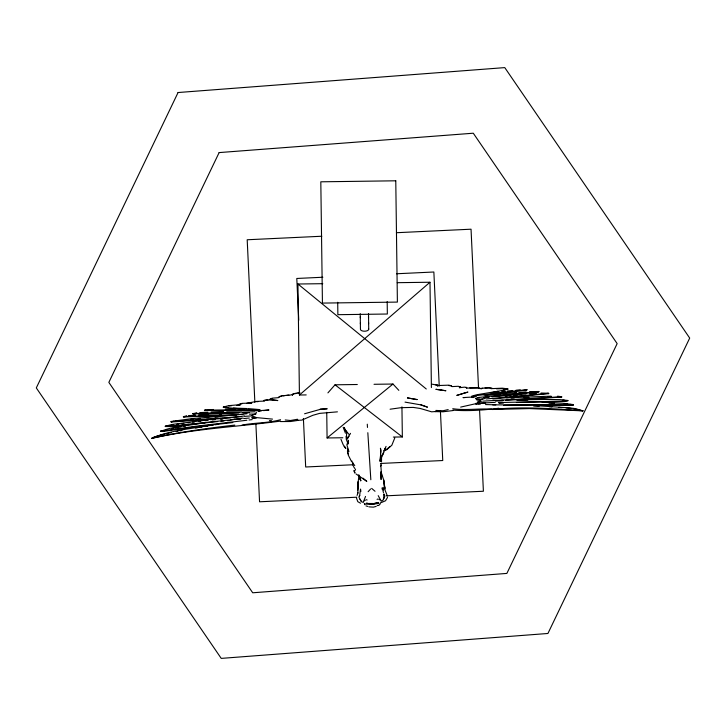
<?xml version="1.0" encoding="UTF-8"?>
<svg xmlns="http://www.w3.org/2000/svg" width="726" height="726" viewBox="0 0 726 726"><rect width="100%" height="100%" fill="white"/><g stroke="black" fill="none" stroke-linecap="round" stroke-linejoin="round"><path stroke-width="1.09" d="M357.864 493.126L357.954 483.262L358.29 488.38L358.163 487.337M358.163 487.028L357.954 483.262M354.352 471.691L354.905 472.907L354.352 471.691L355.568 469.241M364.316 503.436L364.706 504.679M382.194 489.288L382.239 487.718L383.446 492.609M357.927 484.042L358.953 475.485L360.758 480.703L359.987 477.744M346.066 436.299L346.302 439.357L347.745 443.114M357.982 482.454L358.009 481.665M380.778 452.253L380.451 448.223L380.923 450.256L380.143 461.491L380.633 454.249M346.52 435.609L346.719 431.634M347.963 444.022L347.863 442.188L347.926 443.758L348.099 442.606M380.243 460.819L380.678 457.298M348.217 441.825L348.462 440.274L346.856 444.866L348.934 451.545M380.615 466.137L380.805 465.03L381.567 475.476L381.05 479.514L380.996 474.287L381.377 477.427L381.023 475.403M359.688 495.241L360.532 489.097L360.895 491.429M352.546 462.426L353.108 465.829M347.7 448.877L347.455 451.427L348.48 454.367M380.723 466.056L381.268 464.014M384.027 450.819L387.003 449.585L389.944 446.599L386.522 449.575L391.795 445.328L394.79 437.932M365.532 496.448L363.472 501.702M357.074 495.431L357.991 492.754M380.079 503.699L380.37 502.837M387.512 497.419L385.551 500.749L381.077 502.673M386.05 446.381L382.375 455.12M383.373 499.107L384.716 496.502L384.381 494.306M384.154 497.619L382.802 500.504L381.141 501.221M567.986 400.825L562.396 401.532L516.377 402.503M359.243 495.912L358.953 497.265L360.096 499.307M383.827 452.416L380.769 459.104L381.531 457.153L381.522 461.863M269.863 399.59L272.223 398.52M256.532 412.096L255.434 413.965L252.312 415.172L252.122 415.844L256.378 417.595L272.513 419.111M349.75 434.702L350.495 433.331M349.061 435.736L347.681 438.214L349.133 435.836M239.344 404.373L239.072 404.845L240.115 405.172L236.857 405.38M503.753 405.362L537.803 404.926L570.191 405.453L573.113 405.153L573.25 404.582L564.247 403.375L542.186 402.286M573.113 405.153L570.237 404.364M384.508 449.022L384.862 448.423M359.434 496.167L359.878 495.495M381.767 455.955L382.693 454.739M246.704 403.275L256.668 401.396L264.355 401.079L264.019 400.362L266.224 399.808L277.822 400.552L269.836 399.246L272.196 398.175L278.512 397.666L279.301 396.623L281.516 395.833L291.271 394.935L293.513 393.737L299.765 392.494M348.181 451.055L347.627 451.69L347.89 454.04M379.154 505.151L379.997 504.189M327.916 392.884L335.031 384.807L357.31 384.508M368.127 491.711L370.632 488.979M322.771 283.685L297.941 284.011L299.43 395.008L429.992 282.242L431.398 387.575M364.552 500.849L365.287 500.223M326.736 412.332L327.081 437.959L392.975 384.036L398.828 390.343M234.788 425.091C206.919 428.231 179.077 432.142 151.698 438.295C168.913 430.727 189.168 428.948 207.881 425.772M278.421 397.558L279.329 396.977M264.055 400.707L268.039 400.08M377.066 499.37L378.028 498.953M292.678 394.454L293.54 394.082M480.939 388.918L482.663 388.228M158.958 435.518L152.66 437.642M378.555 505.378L377.175 505.595M161.671 430.845L160.537 431.262L163.649 431.407L195.702 426.77L232.837 422.559M297.542 419.247L290.464 420.508L285.2 419.982M384.054 450.311L385.733 449.73M166.463 426.144L165.247 426.534L170.882 426.525L217.709 421.543M224.588 406.614L223.318 407.386L243.809 409.074M280.109 396.632L281.543 396.187M477.454 401.968L479.323 401.396M476.365 404.237L480.14 403.175L495.25 402.349M304.584 413.766L320.629 409.255L327.19 408.783L320.121 409.192M280.59 421.098C237.711 426.788 194.114 428.667 151.707 438.395M376.204 506.394L373.391 507.138L368.89 506.857M167.407 425.899L169.285 425.427M159.992 435.255L165.147 433.957M298.522 420.318L290.563 421.516L280.436 421.57M294.538 393.819L296.29 393.392M280.545 419.701C267.939 423.24 254.744 422.641 241.985 425.1M448.178 409.582L443.023 410.762L435.836 410.426M490.994 392.802L507.955 389.209L506.594 388.61L496.466 388.8M166.163 433.74L171.272 432.651M363.336 502.356L361.602 501.857L360.631 500.659M174.077 421.134L170.955 422.051L230.441 417.958M378.636 503.472L371.331 504.398L364.86 504.025M390.08 409.21L401.106 407.676L413.185 407.404L420.209 408.457L431.643 411.824L437.896 411.333M374.498 503.3L378.355 502.483L373.355 504.08L366.258 503.263L368.028 503.417M176.1 431.671L178.006 431.289M179.957 430.899L181.908 430.518M460.647 407.105L476.465 403.547L480.458 401.26L480.185 400.625L476.937 399.826L475.612 398.111L476.356 399.182M171.499 428.676L173.677 428.249M582.924 410.762C552.858 408.593 522.321 406.351 492.346 409.5L529.535 408.584L582.933 410.862L575.319 408.593L568.984 407.83L533.574 405.507M503.436 389.862L507.937 388.864L502.283 388.174L490.985 388.664L491.974 388.201L488.807 387.602L479.16 388.537L479.169 387.811L477.998 387.539L466.446 388.174L466.682 387.421L464.431 387.149L459.295 387.738L460.783 387.058L458.306 386.286L451.971 386.595L451.064 385.66L448.759 385.161L438.976 385.506L432.206 384.19M240.869 403.937L242.13 403.701M183.279 426.516L185.502 426.126M174.766 428.031L181.046 426.915M573.104 404.818L492.727 404.872M195.584 428.013L197.799 427.65M282.822 395.906L285.218 395.516M181.899 423.666L183.869 423.367M230.986 419.873L243.092 418.049M484.079 395.153L527.049 389.926L525.642 389.871M250.86 402.812L248.283 403.193L251.786 403.057L242.103 403.357L239.035 404.355L240.079 404.681L228.808 405.634L223.29 407.032L227.882 407.449M186.636 415.934L183.379 416.615L242.847 414.355M186.664 416.279L183.397 416.96L236.186 415.181M297.841 393.12L299.793 392.848M200.385 423.358C187.653 425.808 171.645 426.452 160.709 431.48M208.961 425.618L213.262 425.019M215.422 424.719L218.644 424.265M476.528 399.727L485.222 398.51M176.79 424.383L178.85 424.093M252.566 418.285L254.708 417.985M474.223 395.851L527.022 389.626L525.624 389.572M474.278 396.541L476.419 396.251M231.54 417.65L244.499 415.944M200.004 427.278L201.982 427.024M205.939 426.507L207.908 426.244M187.825 422.768L189.767 422.514M192.68 422.142L194.632 421.888M452.888 410.099C468.152 411.315 483.634 410.145 498.826 408.239M196.737 412.958L192.844 413.602L255.071 411.751M196.755 413.266L192.871 413.902L239.362 412.649M203.434 422.968L205.476 422.714M453.106 410.544L443.051 411.778L435.001 411.606M249.009 419.991L252.176 419.61M485.993 397.303L489.351 396.886M491.584 396.614L538.982 391.804L534.182 391.668M198.743 421.398L200.803 421.153M205.857 410.29L204.469 410.526L257.657 410.371M492.854 398.973L548.765 393.628L547.34 393.41M256.695 401.741L258.302 401.56M261.36 410.862L258.084 411.243L259.654 410.68L260.026 409.618L247.956 408.575M263.538 410.617L268.992 409.981L257.966 410.753M171.127 425.082L172.915 424.873M520.243 389.78L515.941 390.243M485.767 395.334L516.731 392.53M188.515 415.662L195.584 415.136M246.904 420.254L195.675 426.271L160.682 431.153M234.825 415.054L247.049 413.72M477.018 397.585L538.964 391.505L529.635 391.641M477.064 398.275L479.296 398.029M483.761 397.539L489.015 397.013M498.036 391.205L476.773 394.753L471.818 396.097L472.327 397.104L473.96 397.467L471.764 397.485M495.731 392.167L498.708 391.849M208.008 419.873L172.879 424.347L165.219 426.198L168.296 426.416L235.088 419.365M204.941 420.717L208.044 420.39M479.568 399.609L482.863 399.273M486.157 398.937L548.747 393.292L541.033 393.038M249.308 418.031L243.872 418.548M251.459 417.813L254.69 417.495M191.065 419.229L193.098 419.029M220.622 418.639L222.846 418.421M210.077 419.664L215.286 419.156M212.21 419.973L215.332 419.673M228.835 405.979L231.549 405.725M198.216 418.53L200.312 418.33M507.383 390.996L512.801 390.524M501.693 391.532L505.35 391.187M497.7 394.608L499.815 394.418M236.204 419.256L240.587 418.848M220.886 421.252L224.062 420.962M475.512 403.465L477.254 403.311M475.548 403.955L477.291 403.801M492.164 396.668L526.078 393.973M505.278 396.06L507.401 395.879M286.743 395.325L288.894 395.144M206.611 417.768L208.716 417.595M175.982 420.744L178.614 420.535M198.579 414.936L208.18 414.265M513.817 395.352L517.066 395.089M238.945 419.102L240.968 418.938M495.513 401.124L502.238 400.607M227.964 415.599L191.038 418.72L170.882 421.516L241.567 416.561M215.014 417.096L218.172 416.86M514.743 393.138L516.758 392.984M227.347 420.699L230.686 420.445M518.7 392.385L526.114 391.904M252.603 415.807L244.88 416.343M220.668 419.211L222.891 419.047M207.881 412.214L199.795 412.631M536.441 393.374L529.426 393.755M253.41 418.385L256.178 418.194M205.975 414.927L208.208 414.782M373.427 503.517L369.107 503.49M209.133 414.201L238.827 412.813M483.271 401.115L561.742 396.759L557.559 396.178M505.595 400.344L561.761 397.104L557.577 396.523M478.579 404.001L480.43 403.892M474.014 396.959L462.979 397.594L465.175 397.567M211.094 412.005L223.399 411.379M479.977 401.296L482.173 401.169M501.094 400.407L503.145 400.298M498.962 403.284L503.417 403.048M506.621 397.839L551.134 396.16M511.104 398.12L514.262 397.957M233.799 417.786L236.05 417.677M219.361 414.165L221.53 414.056M321.809 236.24L247.194 239.761L254.862 402.404M396.423 232.719L471.038 229.198L478.552 388.455M322.843 277.241L296.789 278.466L298.758 320.239M396.478 273.766L433.858 272.005L439.239 386.023M337.427 411.842L319.631 413.375L312.797 415.317L301.889 420.1L296.662 420.39M353.263 464.749L305.682 466.99L303.395 418.448M380.442 463.46L442.751 460.529L440.41 410.852M356.775 497.21L259.554 501.793L255.879 423.866M386.168 495.822L483.398 491.239L479.614 411.052M485.013 388.047L490.104 388.02M523.736 397.485L529 397.249M220.105 411.978L223.426 411.842M499.034 402.594L503.127 402.449M225.232 409.047L235.814 408.756M226.721 411.243L241.722 410.716M255.997 413.992L249.481 414.174M516.377 399.899L545.072 399.445L560.136 399.627L567.968 400.489L564.946 401.088L498.925 402.558M517.438 400.38L527.875 400.099M478.125 403.229L485.685 403.021M547.939 396.768L551.17 396.677M233.409 408.094L246.958 408.529M249.49 412.55L242.747 412.631M243.092 412.713L249.454 412.649M397.258 282.686L429.992 282.242M374.026 384.29L392.975 384.036M469.776 387.92L479.187 388.165M299.43 395.008L306.2 394.917M327.081 437.959L342.808 437.751M393.356 437.07L402.349 436.952L401.941 406.869M213.353 409.482L204.451 410.217L257.612 409.682M498.59 402.367L503.036 402.404M478.162 403.72L480.322 403.738M485.522 404.563L495.785 404.827M367.801 506.439L365.968 505.904M533.61 405.988L539.2 406.188M564.274 403.892L567.36 404.028M554.492 403.311L548.974 403.048M491.683 409.155C478.724 408.339 465.711 410.617 452.752 408.711M558.838 407.368L561.752 407.567M549.001 406.687L551.969 406.887M269.455 420.563L271.515 420.708M565.908 407.912L571.144 408.429M573.259 408.674L582.933 410.862M562.877 400.117L564.801 400.353M435.582 384.807L437.515 385.207L437.832 386.25L437.787 385.134M448.777 385.506L450.256 385.769M405.035 402.113L420.136 404.754L427.505 407.159L420.635 404.627M366.131 499.706L367.138 500.005M459.885 386.786L460.792 387.403M465.874 387.502L466.7 387.775M360.513 503.218L357.791 501.675L356.457 497.963M451.073 386.014L452.053 386.477M378.936 499.352L379.743 499.878M356.067 473.996L366.811 481.374L362.982 478.144M335.031 384.807L402.349 436.952M297.941 284.011L426.271 388.982M371.676 488.407L375.033 491.275M344.342 446.753L345.848 448.223L343.216 444.793L340.966 439.321M345.213 430.164L344.387 427.578L344.65 429.483L345.957 430.945M383.7 493.979L384.226 494.587M360.849 500.541L361.53 501.33M344.169 446.454L345.667 448.269M352.745 463.088L354.76 465.557M346.166 431.28L345.404 430.318L349.052 434.438M380.923 500.586L378.21 495.64M353.535 466.6L354.86 468.524M380.996 471.836L381.341 472.435M343.18 427.296L345.44 433.168M381.123 472.027L383.927 480.793M359.887 499.161L360.414 500.114M359.733 476.764L358.708 474.849L360.668 480.821L360.214 477.88L360.323 478.951M351.511 461.527L348.181 454.912M352.9 462.943L353.417 464.014M353.834 470.448L354.479 472.054M387.412 495.985L385.17 490.44L383.791 480.022M380.678 472.435L381.477 475.358L380.796 472.535M351.956 461.019L352.809 464.277M384.326 485.358L384.054 481.601L384.372 486.719L384.363 485.667M384.054 481.601L384.163 482.373M383.591 494.533L383.963 497.782M384.989 488.344L384.853 486.937M292.397 394.409L292.487 395.525M367.283 424.184L367.492 427.442M367.828 432.705L370.832 479.75M357.845 488.662L357.882 490.077M387.185 301.617L387.348 314.022L337.871 314.685L337.708 302.279M368.509 313.559L368.717 329.223M360.232 313.668L360.45 329.341A4.138 1.933 -0.8 0 0 365.151 331.192A4.138 1.933 -0.8 0 0 368.572 328.724M368.49 322.653A4.138 1.933 -0.8 0 1 368.509 323.66M360.513 323.76A4.138 1.933 -0.8 0 1 360.495 322.761M368.409 316.59A4.138 1.933 -0.8 0 1 368.427 317.598M360.432 317.707A4.138 1.933 -0.8 0 1 360.414 316.699M383.618 488.888L383.609 490.032L383.6 487.745L383.618 488.888M178.07 92.529L36.3 387.92L221.23 658.391L547.93 633.471L689.7 338.08L504.77 67.609L178.07 92.529M219.134 152.587L108.846 382.384L252.712 592.788L506.866 573.413L617.154 343.616L473.288 133.212L219.134 152.587M464.295 393.093L456.781 395.398L467.943 392.085L464.295 393.093M395.77 180.801L320.81 181.809L322.435 303.087L397.394 302.089L395.77 180.801M440.873 389.998L435.872 389.308L445.927 390.751L440.873 389.998M417.078 399.581L407.467 397.912L417.078 399.581M346.828 439.375L346.62 436.362L346.828 439.375"/></g></svg>
